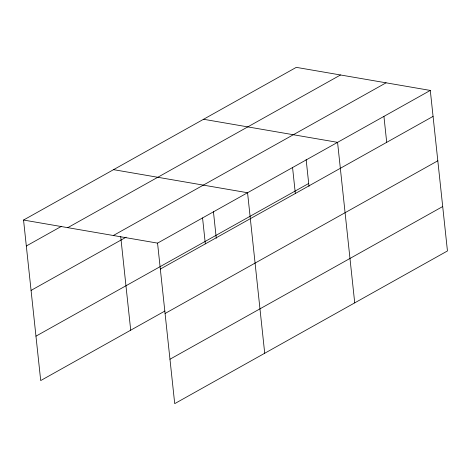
<?xml version="1.0" encoding="UTF-8"?>
<svg xmlns="http://www.w3.org/2000/svg" width="471" height="471" viewBox="0 0 471 471"><rect width="100%" height="100%" fill="white"/><g stroke="black" fill="none" stroke-linecap="round" stroke-linejoin="round"><path stroke-width="0.71" d="M164.932 311.019L40.706 380.568L23.55 220.045L296.288 67.359L430.294 90.432L447.45 250.955L174.712 403.641L157.555 243.124L430.294 90.432M26.323 245.997L61.183 226.48M67.771 227.664L340.509 74.977M113.334 235.506L386.073 82.819M31.068 290.407L126.146 237.178M35.961 336.159L308.699 183.472M160.328 269.071L433.067 116.384M165.08 313.48L437.812 160.794M169.966 359.232L442.705 206.545M203.554 119.275L337.566 142.348L354.722 302.865M113.552 169.66L247.563 192.733L264.714 353.25M23.55 220.045L157.555 243.124M383.93 116.39L386.703 142.342M306.138 159.504L309.005 186.381M292.562 167.541L295.335 193.493M213.404 211.42L216.277 238.297M202.559 217.926L205.332 243.878M120.682 236.377L130.708 330.177"/></g></svg>
